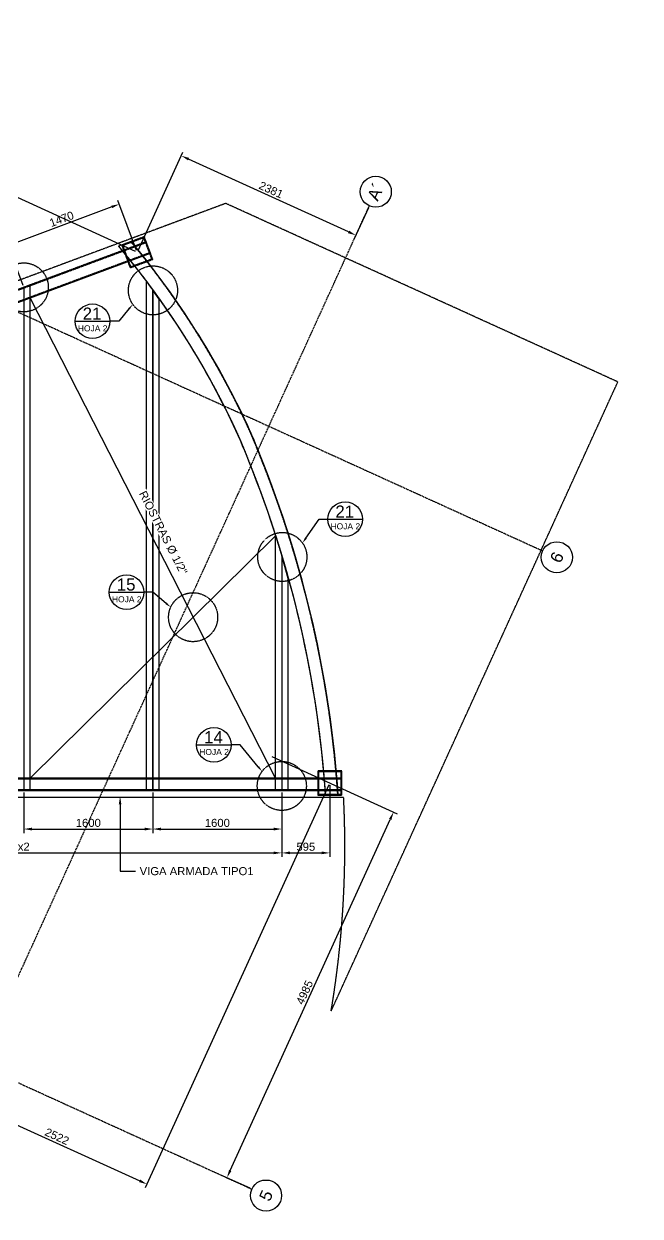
# Model space of a CAD drawing. Header units: millimetres. Extents: x -1367288 to 157996, y -18171 to 61708.
# Drawn here: x 50583 to 58224, y 22342 to 37133 of the extents above; entities that cross this region are included whole.
import ezdxf
from ezdxf import colors
from ezdxf.entities.mleader import LeaderData, LeaderLine
from ezdxf.enums import TextEntityAlignment as Align
from ezdxf.math import Vec2, Vec3

# ---------------------------------------------------------------- set-up
doc = ezdxf.new("R2010")
doc.units = ezdxf.units.MM
doc.header["$LTSCALE"] = 0.3
doc.set_wipeout_variables(frame=1)
doc.linetypes.add('CENTER', pattern=[50.8, 31.75, -6.35, 6.35, -6.35])
doc.linetypes.add('HIDDEN', pattern=[9.525, 6.35, -3.175])
for name, color, linetype in [('EE-5', 7, 'Continuous'), ('EE-COTAS', 1, 'Continuous'), ('EE-TEXTO 1', 4, 'Continuous'), ('EE-TEXTO 2', 2, 'Continuous'), ('SIM-2PHR 305x80x2', 4, 'Continuous'), ('SIM-COTAS', 1, 'Continuous'), ('SIM-EJES', 8, 'CENTER'), ('SIM-OCULTOS', 8, 'HIDDEN'), ('SIM-PTE 300x1-4x150x3-8', 42, 'Continuous'), ('SIM-RIOSTRAS', 6, 'Continuous'), ('SIM-TUBO 365x160x3-16', 83, 'Continuous')]:
    doc.layers.add(name, color=color, linetype=linetype)
doc.styles.add('ARIAL EE', font='arial.ttf')
doc.styles.get("Standard").update_dxf_attribs({"font": 'arial.ttf'})
doc.dimstyles.new('EE 1_STANDAR', dxfattribs={"dimtxt": 2, "dimasz": 2, "dimexe": 1, "dimexo": 0.5, "dimgap": 0.5, "dimtad": 1, "dimdec": 0, "dimdsep": 46, "dimtxsty": 'ARIAL EE', "dimcen": 1.5, "dimclrd": 256, "dimclre": 256, "dimclrt": 2, "dimadec": 0, "dimazin": 0, "dimtfac": 1, "dimtdec": 0, "dimtix": 1, "dimtmove": 0, "dimatfit": 2, "dimfxl": 1, "dimlwd": -1, "dimlwe": -1, "dimarcsym": 0})

# ---------------------------------------------------------------- blocks, each defined once
blk = doc.blocks.new('*D183')
at = {"layer": 'SIM-COTAS', "transparency": 16777216}
for p, q in [((54366, 27692), (52089, 22693)), ((50005, 24200), (49794, 23738)), ((49906, 23742), (52019, 22780))]:
    blk.add_line(p, q, dxfattribs=at)
for points in [[(49913, 23757), (49899, 23727), (49815, 23783)], [(52026, 22795), (52012, 22764), (52110, 22738)]]:
    blk.add_solid(points, dxfattribs=at)
at = {"layer": 'SIM-COTAS', "color": 2, "transparency": 16777216, "insert": (50994, 23330), "char_height": 100, "attachment_point": 5, "rotation": 335.5147, "style": 'ARIAL EE'}
blk.add_mtext('2522', dxfattribs=at)
blk = doc.blocks.new('*D187')
at = {"layer": 'SIM-COTAS', "transparency": 16777216}
for p, q in [((51966, 34310), (45767, 37133)), ((45320, 36031), (45771, 37021)), ((44924, 36102), (45324, 35919))]:
    blk.add_line(p, q, dxfattribs=at)
for points in [[(45756, 37028), (45786, 37014), (45813, 37112)], [(45305, 36038), (45336, 36024), (45279, 35940)]]:
    blk.add_solid(points, dxfattribs=at)
at = {"layer": 'SIM-COTAS', "color": 2, "transparency": 16777216, "insert": (45477, 36558), "char_height": 100, "attachment_point": 5, "rotation": 65.5147, "style": 'ARIAL EE'}
blk.add_mtext('1288', dxfattribs=at)
blk = doc.blocks.new('*D188')
at = {"layer": 'SIM-COTAS', "transparency": 16777216}
for p, q in [((51999, 34322), (52554, 35542)), ((54609, 34551), (52625, 35455)), ((54856, 34852), (54679, 34464))]:
    blk.add_line(p, q, dxfattribs=at)
for points in [[(52631, 35470), (52618, 35440), (52534, 35497)], [(54616, 34567), (54602, 34536), (54700, 34510)]]:
    blk.add_solid(points, dxfattribs=at)
at = {"layer": 'SIM-COTAS', "color": 2, "transparency": 16777216, "insert": (53648, 35073), "char_height": 100, "attachment_point": 5, "rotation": 335.5147, "style": 'ARIAL EE'}
blk.add_mtext('2381', dxfattribs=at)
blk = doc.blocks.new('*D189')
at = {"layer": 'SIM-COTAS', "transparency": 16777216}
for p, q in [((53657, 28043), (55212, 27334)), ((53142, 22909), (55125, 27264)), ((53387, 22688), (53055, 22839))]:
    blk.add_line(p, q, dxfattribs=at)
for points in [[(55110, 27271), (55140, 27257), (55167, 27355)], [(53127, 22916), (53157, 22902), (53101, 22818)]]:
    blk.add_solid(points, dxfattribs=at)
at = {"layer": 'SIM-COTAS', "color": 2, "transparency": 16777216, "insert": (54064, 25118), "char_height": 100, "attachment_point": 5, "rotation": 65.5147, "style": 'ARIAL EE'}
blk.add_mtext('4985', dxfattribs=at)
blk = doc.blocks.new('ITEM_1')
at = {"layer": 'EE-5'}
blk.add_circle((0, 0), 3.86, dxfattribs=at)
at = {"layer": 'EE-TEXTO 1', "style": 'ARIAL EE', "flags": 4}
blk.add_attdef('EJE', text='', height=3, dxfattribs=at).set_placement((0, 0), align=Align.MIDDLE_CENTER)
blk = doc.blocks.new('*D193')
at = {"layer": 'SIM-COTAS', "transparency": 16777216}
for p, q in [((50582, 27599), (50582, 27094)), ((52182, 27599), (52182, 27094)), ((50682, 27144), (52082, 27144))]:
    blk.add_line(p, q, dxfattribs=at)
for points in [[(50682, 27161), (50682, 27127), (50582, 27144)], [(52082, 27161), (52082, 27127), (52182, 27144)]]:
    blk.add_solid(points, dxfattribs=at)
at = {"layer": 'SIM-COTAS', "color": 2, "transparency": 16777216, "insert": (51382, 27220), "char_height": 100, "attachment_point": 5, "style": 'ARIAL EE'}
blk.add_mtext('1600', dxfattribs=at)
blk = doc.blocks.new('*D194')
at = {"layer": 'SIM-COTAS', "transparency": 16777216}
for p, q in [((52182, 27599), (52182, 27094)), ((53781, 27599), (53781, 27094)), ((52282, 27144), (53681, 27144))]:
    blk.add_line(p, q, dxfattribs=at)
for points in [[(52282, 27161), (52282, 27127), (52182, 27144)], [(53681, 27161), (53681, 27127), (53781, 27144)]]:
    blk.add_solid(points, dxfattribs=at)
at = {"layer": 'SIM-COTAS', "color": 2, "transparency": 16777216, "insert": (52982, 27220), "char_height": 100, "attachment_point": 5, "style": 'ARIAL EE'}
blk.add_mtext('1600', dxfattribs=at)
blk = doc.blocks.new('*D195')
at = {"layer": 'SIM-COTAS', "transparency": 16777216}
for p, q in [((54377, 27690), (54377, 26798)), ((53781, 27599), (53781, 26798)), ((53881, 26848), (54277, 26848))]:
    blk.add_line(p, q, dxfattribs=at)
for points in [[(53881, 26865), (53881, 26832), (53781, 26848)], [(54277, 26865), (54277, 26832), (54377, 26848)]]:
    blk.add_solid(points, dxfattribs=at)
at = {"layer": 'SIM-COTAS', "color": 2, "transparency": 16777216, "insert": (54079, 26924), "char_height": 100, "attachment_point": 5, "style": 'ARIAL EE'}
blk.add_mtext('595', dxfattribs=at)
blk = doc.blocks.new('*D198')
at = {"layer": 'SIM-COTAS', "transparency": 16777216}
for p, q in [((51980, 34323), (51749, 34943)), ((51673, 34861), (50482, 34418)), ((50573, 33887), (50371, 34430))]:
    blk.add_line(p, q, dxfattribs=at)
for points in [[(51667, 34877), (51678, 34846), (51766, 34896)], [(50476, 34434), (50488, 34403), (50389, 34383)]]:
    blk.add_solid(points, dxfattribs=at)
at = {"layer": 'SIM-COTAS', "color": 2, "transparency": 16777216, "insert": (51051, 34711), "char_height": 100, "attachment_point": 5, "rotation": 20.4201, "style": 'ARIAL EE'}
blk.add_mtext('1470', dxfattribs=at)
blk = doc.blocks.new('*D204')
at = {"layer": 'SIM-COTAS', "transparency": 16777216}
for p, q in [((45169, 31929), (42962, 31110)), ((45909, 27564), (43598, 27564))]:
    blk.add_line(p, q, dxfattribs=at)
blk.add_arc((33405, 27564), 10243, 0.5621, 19.7988, dxfattribs=at)
for points in [[(43027, 31028), (43058, 31039), (43009, 31127)], [(43665, 27664), (43631, 27664), (43648, 27564)]]:
    blk.add_solid(points, dxfattribs=at)
at = {"layer": 'SIM-COTAS', "color": 2, "transparency": 16777216, "insert": (43562, 29388), "char_height": 100, "attachment_point": 5, "rotation": 280.1805, "style": 'ARIAL EE'}
blk.add_mtext('20°', dxfattribs=at)
blk = doc.blocks.new('*D237')
at = {"layer": 'SIM-COTAS', "transparency": 16777216}
for p, q in [((45783, 27540), (45783, 26798)), ((53781, 27599), (53781, 26798)), ((45883, 26848), (53681, 26848))]:
    blk.add_line(p, q, dxfattribs=at)
for points in [[(45883, 26865), (45883, 26832), (45783, 26848)], [(53681, 26865), (53681, 26832), (53781, 26848)]]:
    blk.add_solid(points, dxfattribs=at)
at = {"layer": 'SIM-COTAS', "color": 2, "transparency": 16777216, "insert": (49782, 26925), "char_height": 100, "attachment_point": 5, "style": 'ARIAL EE'}
blk.add_mtext('CORREAS 2PHR 305x80x2', dxfattribs=at)
blk = doc.blocks.new('*D665')
at = {"layer": 'EE-COTAS', "color": 2, "transparency": 16777216, "insert": (52310, 30819), "char_height": 100, "attachment_point": 5, "rotation": 297.0421, "style": 'ARIAL EE', "bg_fill": 3, "box_fill_scale": 1.1, "bg_fill_color": 256, "bg_fill_true_color": 13158600, "bg_fill_transparency": 0}
blk.add_mtext('RIOSTRAS Ø 1/2"', dxfattribs=at)
blk = doc.blocks.new('ITEM DETALLE')
at = {"color": 7, "transparency": 16777216}
blk.add_wipeout([(0, 4.29), (-0.84, 4.2), (-1.64, 3.96), (-2.38, 3.56), (-3.03, 3.03), (-3.56, 2.38), (-3.96, 1.64), (-4.2, 0.84), (-4.29, 0), (-4.2, -0.84), (-3.96, -1.64), (-3.56, -2.38), (-3.03, -3.03), (-2.38, -3.56), (-1.64, -3.96), (-0.84, -4.2), (0, -4.29), (0.84, -4.2), (1.64, -3.96), (2.38, -3.56), (3.03, -3.03), (3.56, -2.38), (3.96, -1.64), (4.2, -0.84), (4.29, 0), (4.2, 0.84), (3.96, 1.64), (3.56, 2.38), (3.03, 3.03), (2.38, 3.56), (1.64, 3.96), (0.84, 4.2)], dxfattribs=at)
at = {"layer": 'EE-5', "color": 7, "transparency": 16777216}
blk.add_line((-4.29, 0), (4.29, 0), dxfattribs=at)
blk.add_circle((0, 0), 4.29, dxfattribs=at)
at = {"layer": 'EE-TEXTO 1', "color": 4, "transparency": 16777216, "style": 'ARIAL EE'}
blk.add_attdef('X', text='', height=3, dxfattribs=at).set_placement((-0.11, 1.9), align=Align.MIDDLE_CENTER)
at = {"layer": 'EE-TEXTO 2', "color": 2, "transparency": 16777216, "style": 'ARIAL EE'}
blk.add_attdef('###', text='', height=1.5, dxfattribs=at).set_placement((0.04, -1.76), align=Align.MIDDLE_CENTER)

msp = doc.modelspace()

# ---------------------------------------------------------------- linework, layer by layer
at = {"layer": 'SIM-2PHR 305x80x2', "elevation": 0.6}
for points in [[(50661.9, 33893.5), (50581.9, 33863.8), (50581.9, 27624.1), (50661.9, 27624.1)], [(52101.7, 33936.9), (52181.7, 33829.1), (52181.7, 27624.1), (52101.7, 27624.1)], [(52261.7, 33718.2), (52181.7, 33829.1), (52181.7, 27624.1), (52261.7, 27624.1)], [(53701.5, 30789.5), (53781.5, 30531.7), (53781.5, 27624.1), (53701.5, 27624.1)], [(53861.5, 30253.7), (53781.5, 30531.7), (53781.5, 27624.1), (53861.5, 27624.1)]]:
    msp.add_lwpolyline(points, close=True, dxfattribs=at)
at = {"layer": 'SIM-EJES'}
for p, q in [((44901.3, 36112), (57015.8, 30594.8)), ((49747.3, 23634.7), (54866, 34874.4)), ((41295.5, 28194.4), (53410, 22677.3))]:
    msp.add_line(p, q, dxfattribs=at)
at = {"layer": 'SIM-OCULTOS'}
msp.add_lwpolyline([(53085.7, 34905.1), (53085.7, 34905.1), (43835.6, 31461.3), (44343.8, 27538.6), (54547.8, 27538.6, -0.0540799), (54392.5, 24884.3), (54392.5, 24884.3), (57947.7, 32690.8)], format="xyb", close=True, dxfattribs=at)
at = {"layer": 'SIM-OCULTOS', "extrusion": (0.007079, 0.001275, 0.999974), "elevation": 410}
for points in [[(51898.9, 34106.2), (52180.1, 34210.8), (52075.4, 34492), (51794.2, 34387.3)], [(51904.8, 34119), (52167.2, 34216.7), (52069.5, 34479.1), (51807.1, 34381.4)]]:
    msp.add_lwpolyline(points, close=True, dxfattribs=at)
at = {"layer": 'SIM-OCULTOS', "extrusion": (0.000462909, 8.31354e-05, 1), "elevation": 24.2}
msp.add_lwpolyline([(44009, 31409.6), (52102.8, 34422.4), (52100.5, 34429), (44008.1, 31416.8)], close=True, dxfattribs=at)
at = {"layer": 'SIM-OCULTOS', "elevation": 0.8}
for points in [[(54324.8, 27564.8, 0.0789161), (53371.8, 31714.8, 0.0220147), (53154.3, 32217.8, 0.0624027), (51759.6, 34374.8)], [(54475.7, 27564.8, 0.0790785), (53512, 31769.8, 0.0219497), (53289.8, 32283.4, 0.06111), (51909.4, 34430.4, 0.0535389)]]:
    msp.add_lwpolyline(points, format="xyb", dxfattribs=at)
at = {"layer": 'SIM-OCULTOS', "extrusion": (0.000462909, 8.31354e-05, 1), "elevation": 24.2}
msp.add_lwpolyline([(52152.2, 34288.2), (52149.9, 34294.8), (44027, 31271.2), (44027.9, 31264.1)], dxfattribs=at)
at = {"layer": 'SIM-OCULTOS'}
for points, elevation in [([(50659.9, 33892.8), (50583.9, 33864.6), (50583.9, 27624.1), (50659.9, 27624.1)], 0.6), ([(52103.7, 33934.2), (52179.7, 33831.8), (52179.7, 27624.1), (52103.7, 27624.1)], 0.6), ([(52259.7, 33721.1), (52183.7, 33826.3), (52183.7, 27624.1), (52259.7, 27624.1)], 0.6), ([(53703.5, 30783), (53779.5, 30532.4), (53779.5, 27624.1), (53703.5, 27624.1)], 0.6), ([(53859.5, 30261), (53783.5, 30530.9), (53783.5, 27624.1), (53859.5, 27624.1)], 0.6), ([(54226.5, 27564.8), (54526.5, 27564.8), (54526.5, 27864.8), (54226.5, 27864.8)], 0.8), ([(54236.5, 27574.8), (54516.5, 27574.8), (54516.5, 27854.8), (54236.5, 27854.8)], 0.8), ([(44480.8, 27768.3), (54526.5, 27768.1), (54526.5, 27774.1), (44480, 27774.3)], 0.8), ([(44499.4, 27624.1), (54526.5, 27624.1), (54526.5, 27630.1), (44498.7, 27630.1)], 0.8)]:
    msp.add_lwpolyline(points, close=True, dxfattribs=dict(at, elevation=elevation))
at = {"layer": 'SIM-PTE 300x1-4x150x3-8', "extrusion": (0.000462909, 8.31354e-05, 1), "elevation": 24.2}
msp.add_lwpolyline([(44027.9, 31264.1), (52152.2, 34288.2), (52100.3, 34428.9), (44008.1, 31416.8)], close=True, dxfattribs=at)
at = {"layer": 'SIM-PTE 300x1-4x150x3-8', "elevation": 0.8}
msp.add_lwpolyline([(44499.4, 27624.1), (54526.5, 27624.1), (54526.5, 27774.1), (44480, 27774.3)], close=True, dxfattribs=at)
at = {"layer": 'SIM-RIOSTRAS'}
for p, q in [((53701.5, 27774.2, 0.6), (50659.9, 33732.7, 0.6)), ((50661.9, 27774.2, 0.6), (53703.5, 30783, 0.6))]:
    msp.add_line(p, q, dxfattribs=at)
at = {"layer": 'SIM-TUBO 365x160x3-16', "elevation": 0.8}
msp.add_lwpolyline([(51754.9, 34373, -0.0624437), (53150, 32215.7, -0.0220168), (53367.4, 31713.1, -0.078911), (54320, 27564.8), (54480.4, 27564.8, 0.0790835), (53516.4, 31771.5, 0.0219478), (53294, 32285.4, 0.0610703), (51914, 34432.1)], format="xyb", close=True, dxfattribs=at)

# ---------------------------------------------------------------- block references
at = {"layer": 'SIM-COTAS'}
ref = msp.add_blockref('ITEM_1', (54946, 35049.9), dxfattribs=dict(at, xscale=50, yscale=50, zscale=50, rotation=245.5146799781255))
ref.add_attrib('EJE', 'A´', dxfattribs={"layer": 'EE-TEXTO 1', "height": 150, "rotation": 65.51468, "style": 'ARIAL EE', "flags": 4}).set_placement((54945.9, 35049.8), align=Align.MIDDLE_CENTER)
ref = msp.add_blockref('ITEM_1', (57191.3, 30514.9), dxfattribs=dict(at, xscale=50, yscale=50, zscale=50, rotation=245.5146799781255))
ref.add_attrib('EJE', '6', dxfattribs={"layer": 'EE-TEXTO 1', "height": 150, "rotation": 65.51468, "style": 'ARIAL EE', "flags": 4}).set_placement((57191.2, 30514.9), align=Align.MIDDLE_CENTER)
ref = msp.add_blockref('ITEM_1', (53585.5, 22597.3), dxfattribs=dict(at, xscale=50, yscale=50, zscale=50, rotation=245.5146799781255))
ref.add_attrib('EJE', '5', dxfattribs={"layer": 'EE-TEXTO 1', "height": 150, "rotation": 65.51468, "style": 'ARIAL EE', "flags": 4}).set_placement((53585.4, 22597.3), align=Align.MIDDLE_CENTER)

# ---------------------------------------------------------------- dimensions: what is measured, and where the dimension line sits
for base, p1, p2, angle, picture, middle in [((45812.7, 37112.1), (44901.3, 36112), (51988.4, 34299.6, -1.7), 65.51468, '*D187', (45476.6, 36557.6)), ((52533.6, 35496.6), (54866, 34874.4), (51988.4, 34299.6, -1.7), 335.51468, '*D188', (53648.4, 35072.5)), ((50388.5, 34383.2), (51988.4, 34299.6, -1.7), (50581.9, 33863.8, 0.6), 20.42009, '*D198', (51050.9, 34711)), ((55166.8, 27354.9), (53410, 22677.3), (53634.2, 28052.9, 0.8), 65.51468, '*D189', (54064.5, 25118.1)), ((52110, 22738.1), (50015.3, 24223.2), (54376.5, 27714.8, 0.8), 335.51468, '*D183', (50994, 23329.9))]:
    dim = msp.add_linear_dim(base=base, p1=p1, p2=p2, angle=angle, dimstyle='EE 1_STANDAR', dxfattribs=at)
    dim.commit()
    dim.dimension.update_dxf_attribs({"geometry": picture, "text_midpoint": middle})
dim = msp.add_angular_dim_2l(base=(43576.5, 28774.4), line1=((51795.5, 34387.8, 5.5), (45192.6, 31937.7, -1.2)), line2=((45934.4, 27564.4, 0.6), (54226.5, 27564.8, 0.6)), dimstyle='EE 1_STANDAR', override={"dimscale": 0}, dxfattribs=at)
dim.commit()
dim.dimension.update_dxf_attribs({"geometry": '*D204', "text_midpoint": (43561.9, 29387.7)})
for base, p1, p2, picture, middle in [((54376.5, 26848.3), (53781.5, 27624.1, 0.6), (54376.5, 27714.8, 0.8), '*D195', (54079, 26924.4)), ((52181.7, 27144.1), (50581.9, 27624.1, 0.6), (52181.7, 27624.1, 0.6), '*D193', (51381.8, 27220.2)), ((53781.5, 27144.1), (52181.7, 27624.1, 0.6), (53781.5, 27624.1, 0.6), '*D194', (52981.6, 27220.2))]:
    dim = msp.add_linear_dim(base=base, p1=p1, p2=p2, dimstyle='EE 1_STANDAR', dxfattribs=at)
    dim.commit()
    dim.dimension.update_dxf_attribs({"geometry": picture, "text_midpoint": middle})
dim = msp.add_linear_dim(base=(53781.5, 26848.3), p1=(45782.8, 27564.8, 0.6), p2=(53781.5, 27624.1, 0.6), text='CORREAS 2PHR 305x80x2', dimstyle='EE 1_STANDAR', dxfattribs=at)
dim.commit()
dim.dimension.update_dxf_attribs({"geometry": '*D237', "text_midpoint": (49782.1, 26925.1)})

# ---------------------------------------------------------------- leaders
ml = msp.add_multileader_block('Standard', dxfattribs=at)
ml.set_content('ITEM DETALLE', color=256, scale=50)
ml.set_attribute('X', '21', width=0)
ml.set_attribute('###', 'HOJA 2', width=0)
ml.set_leader_properties(color=256)
ml.build(insert=Vec2(0, 0))
ml.multileader.update_dxf_attribs({"arrow_head_size": 75, "scale": 50})
ctx = ml.context
ctx.base_point, ctx.scale, ctx.char_height, ctx.arrow_head_size, ctx.landing_gap_size, ctx.plane_origin = Vec3(54352.7, 30987.6, 0.2), 50, 200, 75, 100, Vec3(51173.6, 29241, 0.2)
notes = []
notes.append((ctx, [(0, (1, 1, 0), (54242.4, 30987.6, 0.2), (1, 0), 110.4, [(0, [(54037.4, 30692.4, 0.2)], 0, [])])]))
ctx.block.insert = Vec3(54567, 30987.6, 0.2)
at = {"layer": 'SIM-COTAS', "linetype": 'Continuous'}
ml = msp.add_multileader_mtext('Standard', dxfattribs=at)
ml.set_content('\\A1;{\\C2;COLUMNA\\PPTE 300x300x10mm}', color=256)
ml.set_leader_properties()
ml.build(insert=Vec2(0, 0))
ml.multileader.update_dxf_attribs({"dogleg_length": 0.0025, "arrow_head_size": 100, "scale": 50})
ctx = ml.context
ctx.base_point, ctx.scale, ctx.char_height, ctx.arrow_head_size, ctx.landing_gap_size, ctx.plane_origin = Vec3(10415.2, 28133.7), 50, 100, 100, 50, Vec3(14917.8, 12737.3)
notes.append((ctx, [(1, (1, 1, 0), (10223, 28133.7), (1, 0), 192.2, [(0, [(9977.6, 27849.5)], 0, [])])]))
ctx.mtext.insert, ctx.mtext.rotation, ctx.mtext.width, ctx.mtext.defined_height, ctx.mtext.flow_direction = Vec3(10465.2, 28184.6), 6.2831853, 1318.047, 411.1, 5
ml = msp.add_multileader_mtext('Standard', dxfattribs=at)
ml.set_content('{\\C2;VIGA ARMADA TIPO1}', color=256)
ml.set_leader_properties()
ml.build(insert=Vec2(0, 0))
ml.multileader.update_dxf_attribs({"dogleg_length": 0.0025, "arrow_head_size": 100, "scale": 50})
ctx = ml.context
ctx.base_point, ctx.scale, ctx.char_height, ctx.arrow_head_size, ctx.landing_gap_size, ctx.plane_origin = Vec3(30060.7, 26328.2), 50, 100, 100, 50, Vec3(34465.6, 11950.2)
notes.append((ctx, [(1, (1, 1, 0), (29868.5, 26328.2), (1, 0), 192.2, [(0, [(29868.5, 27624.1)], 0, [])])]))
ctx.mtext.insert, ctx.mtext.rotation, ctx.mtext.width, ctx.mtext.defined_height, ctx.mtext.flow_direction = Vec3(30110.7, 26379.1), 6.2831853, 1279.778, 411.1, 5
ml = msp.add_multileader_mtext('Standard', dxfattribs=at)
ml.set_content('\\A1;{\\C2;COLUMNA\\PPTE 300x300x10mm}', color=256)
ml.set_leader_properties()
ml.build(insert=Vec2(0, 0))
ml.multileader.update_dxf_attribs({"dogleg_length": 0.0025, "arrow_head_size": 100, "scale": 50})
ctx = ml.context
ctx.base_point, ctx.scale, ctx.char_height, ctx.arrow_head_size, ctx.landing_gap_size, ctx.plane_origin = Vec3(32804.2, 26924.2), 50, 100, 100, 50, Vec3(37209, 12737.3)
notes.append((ctx, [(1, (1, 1, 0), (32612, 26924.2), (1, 0), 192.2, [(0, [(32268.8, 27549.5)], 0, [])])]))
ctx.mtext.insert, ctx.mtext.rotation, ctx.mtext.width, ctx.mtext.defined_height, ctx.mtext.flow_direction = Vec3(32854.2, 26975.1), 6.2831853, 1318.047, 411.1, 5
ml = msp.add_multileader_mtext('Standard', dxfattribs=at)
ml.set_content('{\\C2;VIGA ARMADA TIPO1}', color=256)
ml.set_leader_properties()
ml.build(insert=Vec2(0, 0))
ml.multileader.update_dxf_attribs({"dogleg_length": 0.0025, "arrow_head_size": 100, "scale": 50})
ctx = ml.context
ctx.base_point, ctx.scale, ctx.char_height, ctx.arrow_head_size, ctx.landing_gap_size, ctx.plane_origin = Vec3(51968.5, 26621.2), 50, 100, 100, 50, Vec3(56373.3, 11950.2)
notes.append((ctx, [(1, (1, 1, 0), (51776.3, 26621.2), (1, 0), 192.2, [(0, [(51776.2, 27549.4)], 0, [])])]))
ctx.mtext.insert, ctx.mtext.rotation, ctx.mtext.width, ctx.mtext.defined_height, ctx.mtext.flow_direction = Vec3(52018.5, 26672), 6.2831853, 1279.778, 411.1, 5
for ctx, leaders in notes:
    for number, flags, end, landing, length, lines in leaders:
        leader = LeaderData()
        leader.index, (leader.has_last_leader_line, leader.has_dogleg_vector, leader.attachment_direction) = number, flags
        leader.last_leader_point, leader.dogleg_vector, leader.dogleg_length = Vec3(end), Vec3(landing), length
        for number, points, colour, breaks in lines:
            line = LeaderLine()
            line.index, line.vertices, line.color, line.breaks = number, Vec3.list(points), colors.encode_raw_color(colour), breaks
            leader.lines.append(line)
        ctx.leaders.append(leader)

# ---------------------------------------------------------------- next in the draw order: dimensions: what is measured, and where the dimension line sits
at = {"layer": 'EE-COTAS'}
dim = msp.add_aligned_dim(p1=(53701.5, 27774.2, 0.6), p2=(50659.9, 33732.7, 0.6), distance=-66.4, text='RIOSTRAS Ø 1/2"', dimstyle='EE 1_STANDAR', override={"dimse1": 1, "dimse2": 1, "dimsd1": 1, "dimsd2": 1, "dimfxl": 0.0015, "dimtfill": 1}, dxfattribs=at)
dim.commit()
dim.dimension.update_dxf_attribs({"geometry": '*D665', "text_midpoint": (52310, 30819.5)})

# ---------------------------------------------------------------- next in the draw order: linework, layer by layer
at = {"layer": 'SIM-OCULTOS'}
for centre in [(50581.9, 33863.8, 0.6), (52183.7, 33826.3, 0.6), (53787.5, 30519.2, 0.6), (52681.6, 29772.1, 0.6), (53781.5, 27678.8, 0.6)]:
    msp.add_circle(centre, 304, dxfattribs=at)

# ---------------------------------------------------------------- next in the draw order: leaders
at = {"layer": 'SIM-COTAS', "linetype": 'Continuous'}
ml = msp.add_multileader_mtext('Standard', dxfattribs=at)
ml.set_content('{\\C2;ESCALERA PRINCIPAL}', color=256)
ml.set_leader_properties()
ml.build(insert=Vec2(0, 0))
ml.multileader.update_dxf_attribs({"dogleg_length": 0.0025, "arrow_head_size": 600, "scale": 300})
ctx = ml.context
ctx.base_point, ctx.scale, ctx.char_height, ctx.arrow_head_size, ctx.landing_gap_size, ctx.plane_origin = Vec3(110399.3, 33388), 300, 600, 600, 300, Vec3(111962.6, 19069.4)
ctx.text_align_type = 2
notes = []
notes.append((ctx, [(1, (1, 1, 0), (116559.7, 33388), (-1, 0), 1153.2, [(0, [(116559.7, 30570.8)], 0, [])])]))
ctx.mtext.insert, ctx.mtext.width, ctx.mtext.defined_height, ctx.mtext.alignment, ctx.mtext.flow_direction = Vec3(115106.4, 33693.1), 4941.314, 2466.6, 3, 5
at = {"layer": 'SIM-COTAS'}
ml = msp.add_multileader_block('Standard', dxfattribs=at)
ml.set_content('ITEM DETALLE', color=256, scale=50)
ml.set_attribute('X', '21', width=0)
ml.set_attribute('###', 'HOJA 2', width=0)
ml.set_leader_properties(color=256)
ml.build(insert=Vec2(0, 0))
ml.multileader.update_dxf_attribs({"arrow_head_size": 75, "scale": 50})
ctx = ml.context
ctx.base_point, ctx.scale, ctx.char_height, ctx.arrow_head_size, ctx.landing_gap_size, ctx.plane_origin = Vec3(51219.6, 33443.2, 0.2), 50, 200, 75, 100, Vec3(49569.8, 32548.1, 0.2)
notes.append((ctx, [(1, (1, 1, 0), (51758.5, 33443.2, 0.2), (-1, 0), 110.4, [(0, [(51933.8, 33653.2, 0.2)], 0, [])])]))
ctx.block.insert = Vec3(51433.9, 33443.2, 0.2)
ml = msp.add_multileader_block('Standard', dxfattribs=at)
ml.set_content('ITEM DETALLE', color=256, scale=50)
ml.set_attribute('X', '15', width=0)
ml.set_attribute('###', 'HOJA 2', width=0)
ml.set_leader_properties(color=256)
ml.build(insert=Vec2(0, 0))
ml.multileader.update_dxf_attribs({"arrow_head_size": 75, "scale": 50})
ctx = ml.context
ctx.base_point, ctx.scale, ctx.char_height, ctx.arrow_head_size, ctx.landing_gap_size, ctx.plane_origin = Vec3(51642.2, 30082.4, 0.2), 50, 200, 75, 100, Vec3(50067.7, 28493.9, 0.2)
notes.append((ctx, [(1, (1, 1, 0), (52181.1, 30082.4, 0.2), (-1, 0), 110.4, [(0, [(52403.9, 29895.9, 0.2)], 0, [])])]))
ctx.block.insert = Vec3(51856.5, 30082.4, 0.2)
ml = msp.add_multileader_block('Standard', dxfattribs=at)
ml.set_content('ITEM DETALLE', color=256, scale=50)
ml.set_attribute('X', '14', width=0)
ml.set_attribute('###', 'HOJA 2', width=0)
ml.set_leader_properties(color=256)
ml.build(insert=Vec2(0, 0))
ml.multileader.update_dxf_attribs({"arrow_head_size": 75, "scale": 50})
ctx = ml.context
ctx.base_point, ctx.scale, ctx.char_height, ctx.arrow_head_size, ctx.landing_gap_size, ctx.plane_origin = Vec3(52725.3, 28188.4, 0.2), 50, 200, 75, 100, Vec3(51167.6, 26400.6, 0.2)
notes.append((ctx, [(1, (1, 1, 0), (53264.3, 28188.4, 0.2), (-1, 0), 110.4, [(0, [(53536.6, 27859, 0.2)], 0, [])])]))
ctx.block.insert = Vec3(52939.6, 28188.4, 0.2)
for ctx, leaders in notes:
    for number, flags, end, landing, length, lines in leaders:
        leader = LeaderData()
        leader.index, (leader.has_last_leader_line, leader.has_dogleg_vector, leader.attachment_direction) = number, flags
        leader.last_leader_point, leader.dogleg_vector, leader.dogleg_length = Vec3(end), Vec3(landing), length
        for number, points, colour, breaks in lines:
            line = LeaderLine()
            line.index, line.vertices, line.color, line.breaks = number, Vec3.list(points), colors.encode_raw_color(colour), breaks
            leader.lines.append(line)
        ctx.leaders.append(leader)

doc.saveas('drawing.dxf')
